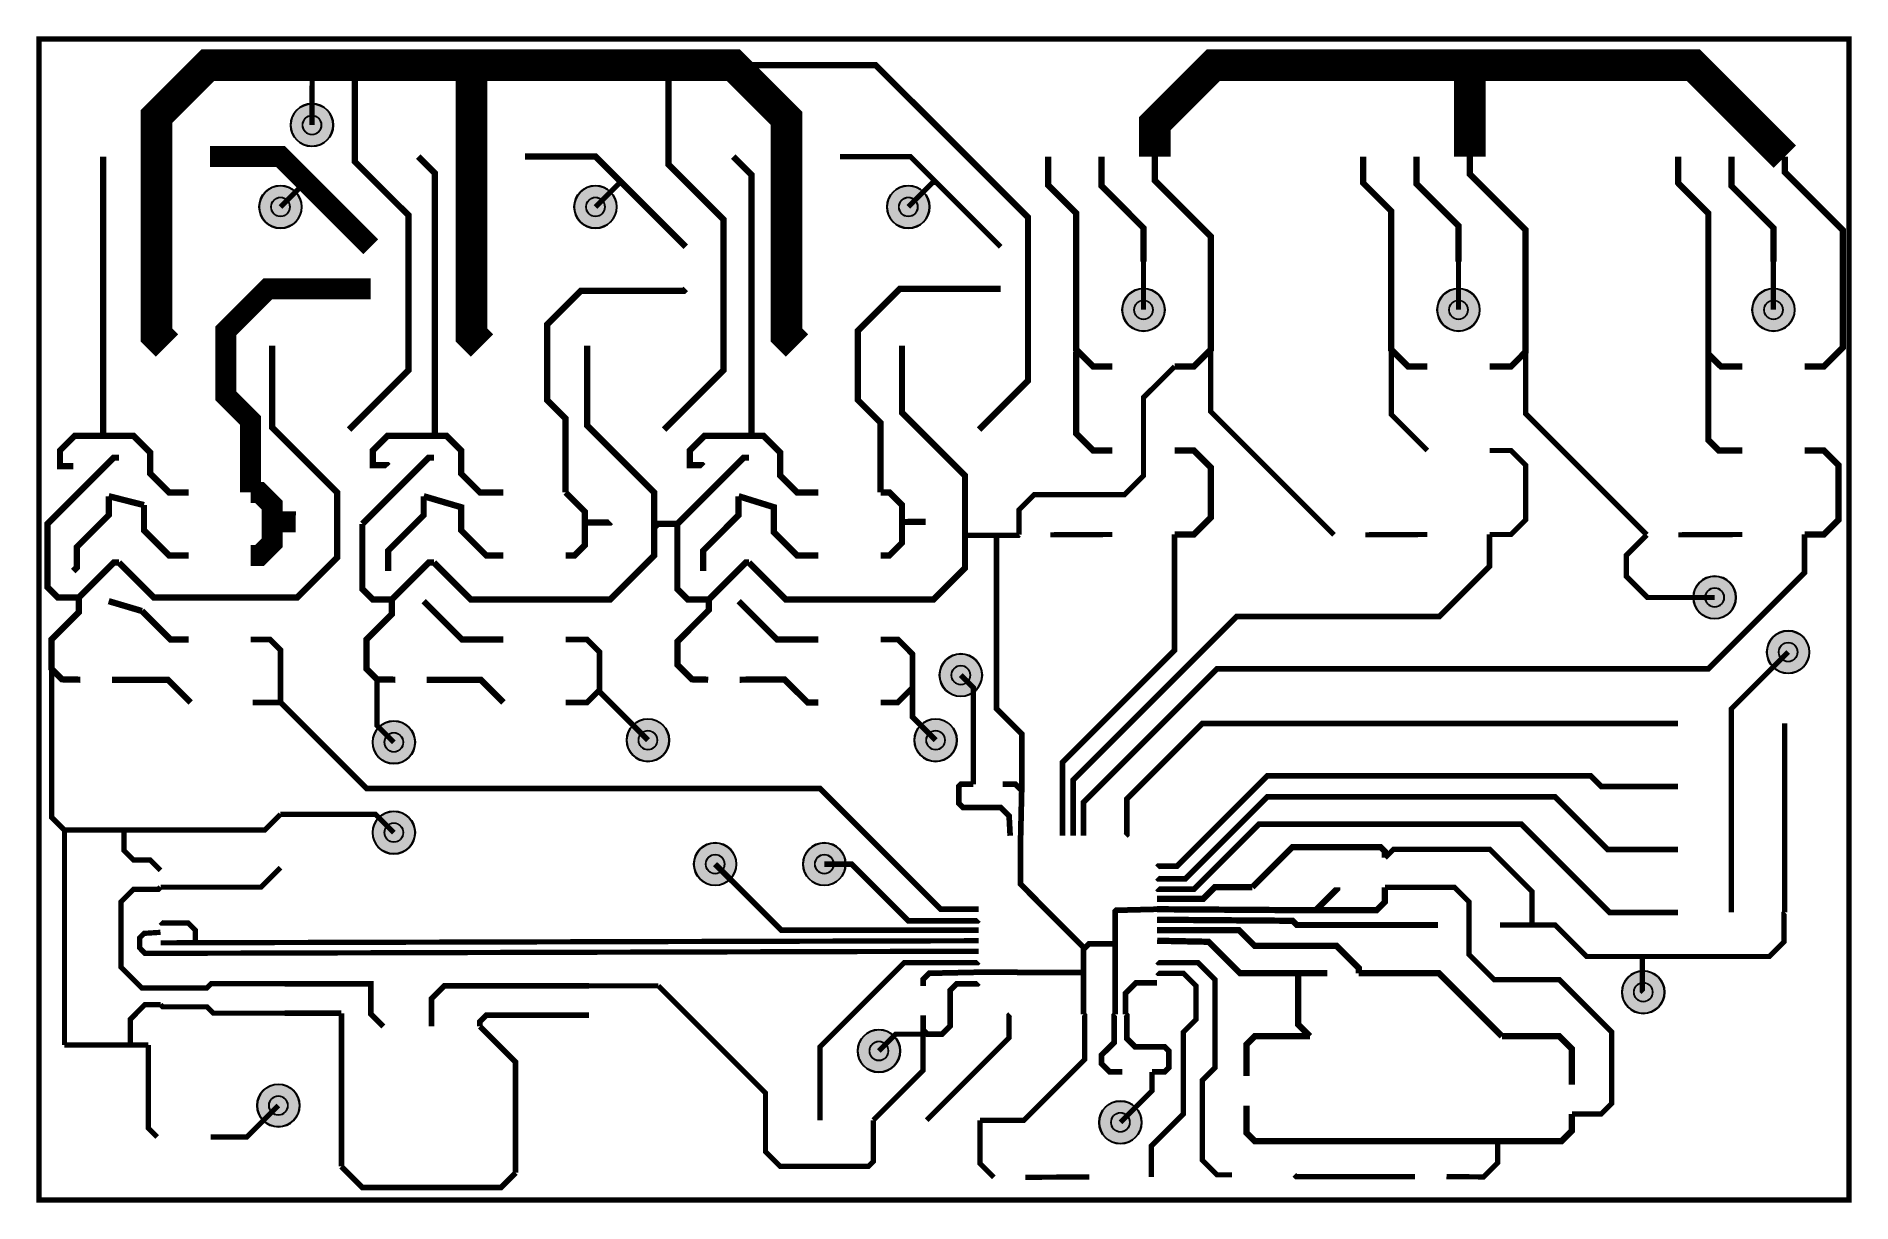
# Model space of a CAD drawing. Header units: millimetres. Extents: x 4.3 to 90.7, y 0.2 to 55.7.
import ezdxf

# ---------------------------------------------------------------- set-up
doc = ezdxf.new("R2010")
doc.units = ezdxf.units.MM
for name, color, linetype, true_color in [('BoardOutLine', 7, 'Continuous', 0xff00ff), ('BottomSolderMaskLayer', 7, 'Continuous', 0xaa00ff), ('Multi-Layer', 7, 'Continuous', 0xc0c0c0), ('TopLayer', 7, 'Continuous', 0xff0000), ('TopSolderMaskLayer', 7, 'Continuous', 0x800080)]:
    doc.layers.add(name, color=color, linetype=linetype, true_color=true_color)

msp = doc.modelspace()

# ---------------------------------------------------------------- hatches: boundary and pattern name
at = {"layer": 'BottomSolderMaskLayer'}
for points in [[(16.375, 51.5, 1), (18.425, 51.5, 1)], [(14.875, 47.6, 1), (16.925, 47.6, 1)], [(29.875, 47.6, 1), (31.925, 47.6, 1)], [(44.775, 47.6, 1), (46.826, 47.6, 1)], [(55.975, 42.7, 1), (58.025, 42.7, 1)], [(70.975, 42.7, 1), (73.025, 42.7, 1)], [(85.975, 42.7, 1), (88.025, 42.7, 1)], [(83.174, 29, 1), (85.225, 29, 1)], [(86.675, 26.4, 1), (88.725, 26.4, 1)], [(47.275, 25.3, 1), (49.325, 25.3, 1)], [(20.275, 22.1, 1), (22.325, 22.1, 1)], [(32.375, 22.2, 1), (34.425, 22.2, 1)], [(46.075, 22.2, 1), (48.125, 22.2, 1)], [(20.275, 17.8, 1), (22.325, 17.8, 1)], [(35.575, 16.3, 1), (37.625, 16.3, 1)], [(40.775, 16.3, 1), (42.826, 16.3, 1)], [(79.775, 10.2, 1), (81.826, 10.2, 1)], [(43.375, 7.4, 1), (45.425, 7.4, 1)], [(14.775, 4.8, 1), (16.826, 4.8, 1)], [(54.875, 4, 1), (56.925, 4, 1)]]:
    msp.add_hatch(color=256, dxfattribs=at).paths.add_polyline_path(points)
at = {"layer": 'TopSolderMaskLayer'}
for points in [[(16.375, 51.5, 1), (18.425, 51.5, 1)], [(14.875, 47.6, 1), (16.925, 47.6, 1)], [(29.875, 47.6, 1), (31.925, 47.6, 1)], [(44.775, 47.6, 1), (46.826, 47.6, 1)], [(55.975, 42.7, 1), (58.025, 42.7, 1)], [(70.975, 42.7, 1), (73.025, 42.7, 1)], [(85.975, 42.7, 1), (88.025, 42.7, 1)], [(83.174, 29, 1), (85.225, 29, 1)], [(86.675, 26.4, 1), (88.725, 26.4, 1)], [(47.275, 25.3, 1), (49.325, 25.3, 1)], [(20.275, 22.1, 1), (22.325, 22.1, 1)], [(32.375, 22.2, 1), (34.425, 22.2, 1)], [(46.075, 22.2, 1), (48.125, 22.2, 1)], [(20.275, 17.8, 1), (22.325, 17.8, 1)], [(35.575, 16.3, 1), (37.625, 16.3, 1)], [(40.775, 16.3, 1), (42.826, 16.3, 1)], [(79.775, 10.2, 1), (81.826, 10.2, 1)], [(43.375, 7.4, 1), (45.425, 7.4, 1)], [(14.775, 4.8, 1), (16.826, 4.8, 1)], [(54.875, 4, 1), (56.925, 4, 1)]]:
    msp.add_hatch(color=256, dxfattribs=at).paths.add_polyline_path(points)

# ---------------------------------------------------------------- linework, layer by layer
at = {"layer": 'BoardOutLine', "const_width": 0.254}
msp.add_lwpolyline([(4.399, 55.601), (90.599, 55.601), (90.599, 0.3), (4.399, 0.3), (4.399, 55.601)], close=True, dxfattribs=at)
at = {"layer": 'BottomSolderMaskLayer'}
for centre, radius in [((17.4, 51.5), 1.025), ((17.4, 51.5), 0.456), ((15.9, 47.6), 1.025), ((30.9, 47.6), 1.025), ((45.8, 47.6), 1.025), ((15.9, 47.6), 0.456), ((30.9, 47.6), 0.456), ((45.8, 47.6), 0.456), ((57, 42.7), 1.025), ((72, 42.7), 1.025), ((87, 42.7), 1.025), ((57, 42.7), 0.456), ((72, 42.7), 0.456), ((87, 42.7), 0.456), ((84.2, 29), 1.025), ((84.2, 29), 0.456), ((87.7, 26.4), 1.025), ((87.7, 26.4), 0.456), ((48.3, 25.3), 1.025), ((48.3, 25.3), 0.456), ((21.3, 22.1), 1.025), ((21.3, 22.1), 0.456), ((33.4, 22.2), 1.025), ((33.4, 22.2), 0.456), ((47.1, 22.2), 1.025), ((47.1, 22.2), 0.456), ((21.3, 17.8), 1.025), ((21.3, 17.8), 0.456), ((36.6, 16.3), 1.025), ((41.8, 16.3), 1.025), ((36.6, 16.3), 0.456), ((41.8, 16.3), 0.456), ((80.8, 10.2), 1.025), ((80.8, 10.2), 0.456), ((44.4, 7.4), 1.025), ((44.4, 7.4), 0.456), ((15.8, 4.8), 1.025), ((15.8, 4.8), 0.456), ((55.9, 4), 1.025), ((55.9, 4), 0.456)]:
    msp.add_circle(centre, radius, dxfattribs=at)
at = {"layer": 'Multi-Layer'}
for centre, radius in [((17.4, 51.5), 1), ((17.4, 51.5), 0.445), ((15.9, 47.6), 1), ((30.9, 47.6), 1), ((45.8, 47.6), 1), ((15.9, 47.6), 0.445), ((30.9, 47.6), 0.445), ((45.8, 47.6), 0.445), ((57, 42.7), 1), ((72, 42.7), 1), ((87, 42.7), 1), ((57, 42.7), 0.445), ((72, 42.7), 0.445), ((87, 42.7), 0.445), ((84.2, 29), 1), ((84.2, 29), 0.445), ((87.7, 26.4), 1), ((87.7, 26.4), 0.445), ((48.3, 25.3), 1), ((48.3, 25.3), 0.445), ((21.3, 22.1), 1), ((21.3, 22.1), 0.445), ((33.4, 22.2), 1), ((33.4, 22.2), 0.445), ((47.1, 22.2), 1), ((47.1, 22.2), 0.445), ((21.3, 17.8), 1), ((21.3, 17.8), 0.445), ((36.6, 16.3), 1), ((41.8, 16.3), 1), ((36.6, 16.3), 0.445), ((41.8, 16.3), 0.445), ((80.8, 10.2), 1), ((80.8, 10.2), 0.445), ((44.4, 7.4), 1), ((44.4, 7.4), 0.445), ((15.8, 4.8), 1), ((15.8, 4.8), 0.445), ((55.9, 4), 1), ((55.9, 4), 0.445)]:
    msp.add_circle(centre, radius, dxfattribs=at)
at = {"layer": 'TopLayer'}
for points, const_width in [([(10, 50), (10, 51.91), (12.446, 54.356), (37.465, 54.356), (40, 51.821), (40, 50)], 1.5), ([(17.399, 51.501), (17.412, 54.356)], 0.25), ([(19.169, 37), (21.999, 39.83), (21.999, 47.201), (19.439, 49.761), (19.439, 54.356)], 0.3), ([(25, 50), (25, 54.356)], 1.5), ([(34.17, 37), (37, 39.83), (37, 47), (34.381, 49.619), (34.381, 54.356)], 0.3), ([(49.17, 37), (51.5, 39.33), (51.5, 47.1), (44.244, 54.356), (37.465, 54.356)], 0.3), ([(57.54, 50), (57.54, 51.571), (60.325, 54.356), (83.184, 54.356), (87.54, 50)], 1.5), ([(72.54, 50), (72.54, 54.356)], 1.5), ([(7.46, 50), (7.457, 36.701)], 0.3), ([(10, 50), (10, 41.5), (10.5, 41)], 1.5), ([(20.2, 45.7), (15.9, 50), (12.54, 50)], 1), ([(22.46, 50), (22.497, 49.963)], 0.3), ([(22.46, 50), (23.25, 49.21), (23.25, 36.7)], 0.3), ([(25, 50), (25, 41.5), (25.5, 41)], 1.5), ([(35.2, 45.7), (30.9, 50), (27.54, 50)], 0.3), ([(37.46, 50), (38.332, 49.128), (38.332, 36.701)], 0.3), ([(40, 50), (40, 41.5), (40.5, 41)], 1.5), ([(55.522, 40), (54.6, 40), (53.8, 40.8), (53.8, 47.3), (52.461, 48.641), (52.461, 50)], 0.3), ([(57, 45.001), (57, 46.599), (55.001, 48.6), (55.001, 50)], 0.3), ([(58.479, 40), (59.401, 40), (60.201, 40.8), (60.201, 46.2), (57.541, 48.86), (57.541, 50)], 0.3), ([(70.521, 40), (69.601, 40), (68.801, 40.8), (68.801, 47.399), (67.46, 48.74), (67.46, 50)], 0.3), ([(71.999, 45.001), (71.999, 46.701), (70, 48.7), (70, 50)], 0.3), ([(73.48, 40), (74.501, 40), (75.199, 40.701), (75.199, 46.5), (72.54, 49.159), (72.54, 50)], 0.3), ([(85.522, 40), (84.501, 40), (83.899, 40.599), (83.899, 47.3), (82.461, 48.74), (82.461, 50)], 0.3), ([(87, 45.001), (87, 46.599), (85.001, 48.6), (85.001, 50)], 0.3), ([(88.479, 40), (89.4, 40), (90.3, 40.9), (90.3, 46.5), (87.54, 49.26), (87.54, 50)], 0.3), ([(50.2, 45.7), (45.9, 50), (42.54, 50)], 0.25), ([(15.9, 47.6), (17.05, 48.75), (17.15, 48.75)], 0.25), ([(30.9, 47.6), (32.071, 48.771), (32.129, 48.771)], 0.25), ([(45.8, 47.6), (46.969, 48.769), (47.131, 48.769)], 0.25), ([(57, 45), (57, 42.7)], 0.25), ([(72, 45), (72, 42.7)], 0.25), ([(87, 45), (87, 42.7)], 0.25), ([(20.2, 43.7), (15.3, 43.7), (13.3, 41.7), (13.3, 38.6), (14.479, 37.421), (14.479, 34)], 1), ([(35.2, 43.7), (35.1, 43.6), (30.2, 43.6), (28.6, 42), (28.6, 38.4), (29.479, 37.521), (29.479, 34)], 0.3), ([(50.2, 43.7), (45.4, 43.7), (43.4, 41.7), (43.4, 38.4), (44.479, 37.321), (44.479, 34)], 0.3), ([(8.212, 30.659), (9.871, 29), (16.7, 29), (18.6, 30.9), (18.6, 34), (15.5, 37.1), (15.5, 41)], 0.3), ([(23.212, 30.659), (24.971, 28.9), (31.6, 28.9), (33.7, 31), (33.7, 34), (30.5, 37.2), (30.5, 41)], 0.3), ([(38.212, 30.659), (39.971, 28.9), (47, 28.9), (48.5, 30.4), (48.5, 34.8), (45.5, 37.8), (45.5, 41)], 0.3), ([(55.522, 35.999), (54.6, 35.999), (53.8, 36.8), (53.8, 40.701)], 0.3), ([(66.07, 31.983), (60.201, 37.852), (60.201, 40.8)], 0.25), ([(70.521, 36), (68.801, 37.72), (68.801, 40.8)], 0.25), ([(80.97, 31.983), (75.199, 37.753), (75.199, 40.701)], 0.25), ([(85.521, 36), (84.4, 36), (83.899, 36.501), (83.899, 40.599)], 0.3), ([(58.479, 40), (57, 38.522), (57, 34.801), (56.101, 33.899), (51.801, 33.899), (51.069, 33.17), (51.069, 31.984)], 0.25), ([(6.035, 35.258), (5.4, 35.258), (5.4, 35.999), (6.101, 36.701), (8.9, 36.701), (9.7, 35.9), (9.7, 34.9), (10.599, 34.001), (11.521, 34.001)], 0.3), ([(21.034, 35.259), (20.993, 35.3), (20.3, 35.3), (20.3, 36), (21, 36.7), (23.8, 36.7), (24.5, 36), (24.5, 34.9), (25.4, 34), (26.521, 34)], 0.3), ([(36.035, 35.258), (35.992, 35.301), (35.4, 35.301), (35.4, 35.999), (36.101, 36.701), (38.9, 36.701), (39.7, 35.9), (39.7, 34.801), (40.5, 34.001), (41.521, 34.001)], 0.3), ([(8.212, 35.659), (7.958, 35.659), (6.299, 34.001)], 0.3), ([(23.211, 35.659), (22.959, 35.659), (19.799, 32.499)], 0.3), ([(38.212, 35.659), (37.959, 35.659), (34.8, 32.5)], 0.3), ([(58.479, 35.999), (59.401, 35.999), (60.201, 35.199), (60.201, 32.799), (59.401, 31.999), (58.479, 31.999)], 0.3), ([(73.48, 35.999), (74.501, 35.999), (75.199, 35.301), (75.199, 32.7), (74.501, 31.999), (73.48, 31.999)], 0.25), ([(88.479, 35.999), (89.401, 35.999), (90.099, 35.301), (90.099, 32.7), (89.401, 31.999), (88.479, 31.999)], 0.3), ([(21.034, 35.258), (21.001, 35.293)], 0.3), ([(6.299, 34.001), (4.8, 32.501), (4.8, 29.5), (5.3, 29), (6.299, 29)], 0.3), ([(6.035, 30.259), (6.2, 30.424), (6.2, 31.4), (7.722, 32.924), (7.719, 33.823)], 0.3), ([(7.719, 33.823), (9.401, 33.401)], 0.3), ([(14.478, 34.001), (14.9, 34.001), (15.499, 33.401), (15.499, 31.6), (14.9, 31.001), (14.478, 31.001)], 1), ([(21.034, 30.259), (21.034, 31.234), (22.72, 32.921), (22.72, 33.823)], 0.3), ([(22.72, 33.823), (24.5, 33.3), (24.501, 32.2), (25.7, 31.001), (26.52, 31.001)], 0.3), ([(29.479, 34), (30.4, 33.079), (30.4, 31.5), (29.9, 31), (29.479, 31)], 0.3), ([(36.035, 30.259), (36.035, 31.234), (37.719, 32.921), (37.719, 33.823)], 0.3), ([(37.719, 33.823), (39.401, 33.299), (39.401, 32.101), (40.5, 31.001), (41.521, 31.001)], 0.3), ([(44.478, 34.001), (44.9, 34.001), (45.499, 33.401), (45.499, 31.6), (44.9, 31.001), (44.478, 31.001)], 0.3), ([(11.521, 31.001), (10.599, 31.001), (9.401, 32.2), (9.401, 33.401)], 0.3), ([(16.629, 32.601), (15.499, 32.611)], 1), ([(19.799, 32.499), (19.799, 29.401), (20.3, 28.9), (21.201, 28.9), (22.959, 30.658), (23.211, 30.658)], 0.3), ([(31.63, 32.6), (31.6, 32.57), (30.4, 32.57)], 0.3), ([(33.7, 32.341), (33.859, 32.5), (34.8, 32.5)], 0.3), ([(38.212, 30.659), (38.059, 30.659), (36.3, 28.9), (35.3, 28.9), (34.8, 29.4), (34.8, 32.5)], 0.3), ([(46.629, 32.601), (45.499, 32.593)], 0.3), ([(51.07, 31.983), (51.041, 31.954), (48.5, 31.954)], 0.25), ([(51.199, 19.799), (51.199, 22.499), (49.995, 23.703), (49.995, 31.953)], 0.27), ([(52.57, 31.984), (55.522, 31.999)], 0.25), ([(53.15, 17.65), (53.15, 21.151), (58.479, 26.48), (58.479, 31.999)], 0.27), ([(53.65, 17.65), (53.65, 20.3), (61.45, 28.1), (71.1, 28.1), (73.48, 30.48), (73.48, 31.999)], 0.27), ([(54.15, 17.65), (54.15, 19.25), (60.5, 25.6), (83.9, 25.6), (88.479, 30.179), (88.479, 32)], 0.27), ([(67.569, 31.984), (70.521, 31.999)], 0.25), ([(80.97, 31.983), (80, 31.013), (80, 30), (81, 29), (84.2, 29)], 0.25), ([(82.469, 31.984), (85.522, 31.999)], 0.25), ([(8.212, 30.659), (7.958, 30.659), (6.299, 29)], 0.3), ([(6.37, 25.083), (5.499, 25.1), (5.001, 25.601), (5.001, 27), (6.299, 28.298), (6.299, 28.999)], 0.3), ([(7.719, 28.824), (9.304, 28.354)], 0.3), ([(21.369, 25.083), (20.5, 25.1), (20, 25.601), (20, 27), (21.201, 28.202), (21.201, 28.9)], 0.3), ([(22.72, 28.824), (24.544, 27), (26.521, 27)], 0.3), ([(36.269, 25.083), (35.499, 25.1), (34.801, 25.799), (34.801, 26.901), (36.299, 28.4), (36.299, 28.9)], 0.3), ([(37.72, 28.824), (39.544, 27), (41.521, 27)], 0.3), ([(11.521, 27), (10.658, 27), (9.304, 28.354)], 0.3), ([(14.478, 27), (15.4, 27), (15.9, 26.5), (15.9, 24.001)], 0.27), ([(29.479, 27), (30.5, 27), (31.1, 26.401), (31.1, 24.6), (30.5, 24.001), (29.479, 24.001)], 0.27), ([(44.478, 27), (45.301, 27), (45.999, 26.299), (45.999, 24.699), (45.301, 24.001), (44.478, 24.001)], 0.27), ([(87.7, 26.4), (85, 23.7), (85, 23)], 0.25), ([(5.613, 17.92), (5.001, 18.531), (5.001, 25.601)], 0.25), ([(11.621, 24), (10.538, 25.083), (7.87, 25.083)], 0.3), ([(21.3, 22.1), (20.5, 22.9), (20.5, 25.1)], 0.25), ([(26.521, 24), (25.438, 25.083), (22.87, 25.083)], 0.3), ([(37.77, 25.083), (39.901, 25.1), (41.001, 24.001), (41.521, 24.001)], 0.3), ([(48.3, 25.3), (48.9, 24.7), (48.9, 20.1)], 0.25), ([(33.4, 22.2), (31.1, 24.5), (31.1, 24.6)], 0.27), ([(47.1, 22.2), (45.999, 23.301), (45.999, 24.699)], 0.27), ([(49.149, 14.15), (47.351, 14.15), (41.6, 19.901), (20, 19.901), (15.9, 24.001), (14.58, 24.001)], 0.27), ([(56.15, 17.65), (56.2, 17.7), (56.2, 19.4), (59.8, 23), (82.46, 23)], 0.27), ([(85, 23), (85, 20)], 0.25), ([(87.54, 23), (87.54, 20)], 0.25), ([(50.65, 17.65), (50.6, 18.6), (50.2, 19), (48.4, 19), (48.2, 19.2), (48.2, 20), (48.3, 20.1), (48.9, 20.1)], 0.27), ([(51.15, 17.65), (51.2, 19.8), (50.9, 20.1), (50.3, 20.1)], 0.27), ([(57.65, 16.15), (57.7, 16.2), (58.6, 16.2), (62.9, 20.5), (64.6, 20.5)], 0.27), ([(64.6, 20.5), (78.298, 20.5), (78.801, 20), (82.461, 20)], 0.27), ([(85, 20), (85, 17)], 0.25), ([(87.54, 20), (87.54, 17)], 0.25), ([(57.65, 15.65), (57.7, 15.6), (59, 15.6), (62.9, 19.5), (68.4, 19.5)], 0.27), ([(68.4, 19.5), (76.6, 19.5), (79.1, 17), (82.46, 17)], 0.27), ([(15.9, 18.67), (15.15, 17.92), (9.613, 17.92)], 0.25), ([(21.3, 17.8), (20.43, 18.67), (15.9, 18.67)], 0.25), ([(57.65, 15.15), (57.7, 15.1), (59.4, 15.1), (62.5, 18.2), (75, 18.2), (79.2, 14), (82.46, 14)], 0.27), ([(5.613, 17.92), (9.613, 17.92)], 0.25), ([(5.613, 7.68), (5.613, 17.92)], 0.25), ([(10.187, 16), (9.687, 16.5), (8.9, 16.5), (8.45, 16.95), (8.45, 17.92)], 0.25), ([(51.15, 17.65), (51.15, 15.338), (54.177, 12.304)], 0.27), ([(49.149, 13.15), (39.751, 13.15), (36.599, 16.299)], 0.27), ([(49.149, 13.65), (49.101, 13.599), (45.799, 13.599), (43.099, 16.299), (41.801, 16.299)], 0.27), ([(68.5, 16.6), (68.5, 16.9), (68.3, 17.1), (64.08, 17.1), (62.18, 15.2)], 0.3), ([(68.499, 16.599), (68.9, 17), (73.5, 17), (75.499, 14.999), (75.499, 13.401), (73.978, 13.401)], 0.25), ([(85, 17), (85, 14)], 0.25), ([(87.54, 17), (87.54, 14)], 0.25), ([(15.9, 16.13), (14.97, 15.2), (10.187, 15.2)], 0.25), ([(10.187, 15.2), (10.087, 15.1), (8.9, 15.1), (8.3, 14.5), (8.3, 11.4), (9.3, 10.4), (10.187, 10.4)], 0.25), ([(57.65, 14.65), (59.85, 14.65), (60.4, 15.2), (62.18, 15.2)], 0.3), ([(57.65, 14.15), (65.2, 14.1), (66.22, 15.12), (66.22, 15.2)], 0.3), ([(68.5, 15.2), (68.5, 14.5), (68.1, 14.1), (65.199, 14.1)], 0.3), ([(68.499, 15.199), (71.801, 15.199), (72.499, 14.501), (72.499, 11.999), (73.701, 10.8), (76.8, 10.8), (79.299, 8.301), (79.299, 4.9), (78.801, 4.399), (77.399, 4.399)], 0.25), ([(57.65, 14.15), (55.7, 14.1), (55.651, 14.049), (55.651, 9.149)], 0.27), ([(87.54, 14), (87.5, 13.96), (87.5, 12.6), (86.8, 11.9), (78.1, 11.9), (76.6, 13.4), (75.3, 13.4)], 0.25), ([(10.188, 13.051), (9.401, 13), (9.2, 12.799), (9.2, 12.301), (9.449, 12.05), (10.188, 12.05)], 0.25), ([(10.187, 13.55), (10.237, 13.5), (11.5, 13.5), (11.843, 13.157), (11.843, 12.554)], 0.25), ([(57.65, 13.65), (64.1, 13.6), (64.3, 13.4), (71.021, 13.4)], 0.3), ([(57.65, 13.15), (61.55, 13.15), (62.3, 12.4), (66.2, 12.4), (67.253, 11.347), (67.253, 11.1)], 0.3), ([(49.149, 12.649), (10.188, 12.55)], 0.25), ([(10.188, 12.05), (49.15, 12.15)], 0.25), ([(54.15, 9.149), (54.15, 12.25), (54.407, 12.507), (55.651, 12.507)], 0.27), ([(57.65, 12.65), (60.1, 12.6), (61.6, 11.1), (65.747, 11.1)], 0.3), ([(49.15, 11.65), (49.1, 11.6), (45.6, 11.6), (44.13, 10.13)], 0.25), ([(49.15, 11.15), (46.8, 11.1), (46.5, 10.8), (46.5, 10.5)], 0.27), ([(49.15, 11.15), (54.185, 11.136)], 0.27), ([(57.65, 11.15), (57.7, 11.1), (58.9, 11.1), (59.5, 10.5), (59.5, 8.9), (58.9, 8.3), (58.9, 4.4), (57.379, 2.879), (57.379, 1.4)], 0.25), ([(57.65, 11.65), (57.7, 11.6), (59.6, 11.6), (60.4, 10.8), (60.4, 6.6), (59.8, 6), (59.8, 2.2), (60.5, 1.5), (61.221, 1.5)], 0.25), ([(64.931, 8.1), (64.371, 8.66), (64.371, 11.1)], 0.3), ([(74.072, 8.1), (71.072, 11.1), (67.253, 11.1)], 0.3), ([(80.8, 10.2), (80.762, 10.238), (80.762, 11.9)], 0.25), ([(10.187, 10.4), (12.4, 10.4), (12.6, 10.6), (16.1, 10.6)], 0.25), ([(18.8, 10.6), (16.1, 10.6)], 0.27), ([(20.8, 8.57), (20.2, 9.17), (20.2, 10.6), (18.8, 10.6)], 0.27), ([(23.1, 8.57), (23.1, 9.9), (23.7, 10.5), (28, 10.5)], 0.27), ([(30.6, 10.5), (28, 10.5)], 0.27), ([(30.599, 10.5), (33.899, 10.5)], 0.25), ([(33.899, 10.5), (39, 5.399), (39, 2.6), (39.7, 1.9), (43.9, 1.9), (44.13, 2.13), (44.13, 4.1)], 0.25), ([(49.15, 10.65), (49.1, 10.6), (48.1, 10.6), (47.8, 10.3), (47.8, 8.6), (47.4, 8.2), (46.7, 8.2), (46.5, 8.4), (46.5, 9.1)], 0.27), ([(57.65, 10.65), (56.65, 10.65), (56.15, 10.15), (56.15, 9.15)], 0.27), ([(10.187, 9.6), (9.441, 9.6), (8.755, 8.913), (8.755, 7.68)], 0.25), ([(10.188, 9.599), (10.287, 9.5), (12.4, 9.5), (12.7, 9.2), (16.101, 9.2)], 0.25), ([(44.13, 10.13), (41.59, 7.59), (41.59, 4.1)], 0.25), ([(18.8, 9.2), (16.1, 9.2)], 0.27), ([(18.8, 1.9), (18.8, 9.2)], 0.27), ([(25.4, 8.57), (25.4, 8.8), (25.7, 9.1), (28, 9.1)], 0.27), ([(25.4, 8.57), (27.1, 6.87), (27.1, 1.6)], 0.27), ([(30.6, 9.1), (28, 9.1)], 0.27), ([(50.65, 9.149), (50.599, 9.101), (50.599, 8.029), (46.67, 4.1)], 0.25), ([(54.15, 9.15), (54.2, 9.1), (54.2, 7), (51.3, 4.1), (49.21, 4.1)], 0.25), ([(55.65, 9.15), (55.6, 9.1), (55.6, 7.8), (55, 7.2), (55, 6.8), (55.4, 6.4), (56, 6.4)], 0.27), ([(56.15, 9.15), (56.2, 9.1), (56.2, 8), (56.6, 7.6), (58, 7.6), (58.2, 7.4), (58.2, 6.6), (58, 6.4), (57.4, 6.4)], 0.27), ([(5.613, 7.68), (9.613, 7.68)], 0.25), ([(10.03, 3.3), (9.613, 3.717), (9.613, 7.68)], 0.25), ([(44.13, 4.1), (46.5, 6.47), (46.5, 8.4)], 0.25), ([(44.4, 7.4), (45.2, 8.2), (46.7, 8.2)], 0.25), ([(64.931, 8.1), (62.3, 8.1), (61.9, 7.7), (61.9, 6.2)], 0.3), ([(74.072, 8.1), (76.8, 8.1), (77.4, 7.5), (77.4, 5.8)], 0.3), ([(55.9, 4), (57.4, 5.5), (57.4, 6.4)], 0.25), ([(15.8, 4.8), (14.3, 3.3), (12.57, 3.3)], 0.25), ([(61.9, 4.8), (61.9, 3.5), (62.3, 3.1), (76.9, 3.1), (77.4, 3.6), (77.4, 4.4)], 0.3), ([(49.87, 1.383), (49.21, 2.042), (49.21, 4.1)], 0.25), ([(71.43, 1.417), (73.2, 1.4), (73.868, 2.068), (73.868, 3.099)], 0.25), ([(18.801, 1.9), (19.799, 0.899), (26.401, 0.899), (27.099, 1.6)], 0.27), ([(51.369, 1.382), (54.422, 1.4)], 0.25), ([(64.179, 1.5), (64.262, 1.417), (69.93, 1.417)], 0.25)]:
    msp.add_lwpolyline(points, dxfattribs=dict(at, const_width=const_width))
at = {"layer": 'TopSolderMaskLayer'}
for centre, radius in [((17.4, 51.5), 1.025), ((17.4, 51.5), 0.456), ((15.9, 47.6), 1.025), ((30.9, 47.6), 1.025), ((45.8, 47.6), 1.025), ((15.9, 47.6), 0.456), ((30.9, 47.6), 0.456), ((45.8, 47.6), 0.456), ((57, 42.7), 1.025), ((72, 42.7), 1.025), ((87, 42.7), 1.025), ((57, 42.7), 0.456), ((72, 42.7), 0.456), ((87, 42.7), 0.456), ((84.2, 29), 1.025), ((84.2, 29), 0.456), ((87.7, 26.4), 1.025), ((87.7, 26.4), 0.456), ((48.3, 25.3), 1.025), ((48.3, 25.3), 0.456), ((21.3, 22.1), 1.025), ((21.3, 22.1), 0.456), ((33.4, 22.2), 1.025), ((33.4, 22.2), 0.456), ((47.1, 22.2), 1.025), ((47.1, 22.2), 0.456), ((21.3, 17.8), 1.025), ((21.3, 17.8), 0.456), ((36.6, 16.3), 1.025), ((41.8, 16.3), 1.025), ((36.6, 16.3), 0.456), ((41.8, 16.3), 0.456), ((80.8, 10.2), 1.025), ((80.8, 10.2), 0.456), ((44.4, 7.4), 1.025), ((44.4, 7.4), 0.456), ((15.8, 4.8), 1.025), ((15.8, 4.8), 0.456), ((55.9, 4), 1.025), ((55.9, 4), 0.456)]:
    msp.add_circle(centre, radius, dxfattribs=at)

doc.saveas('drawing.dxf')
